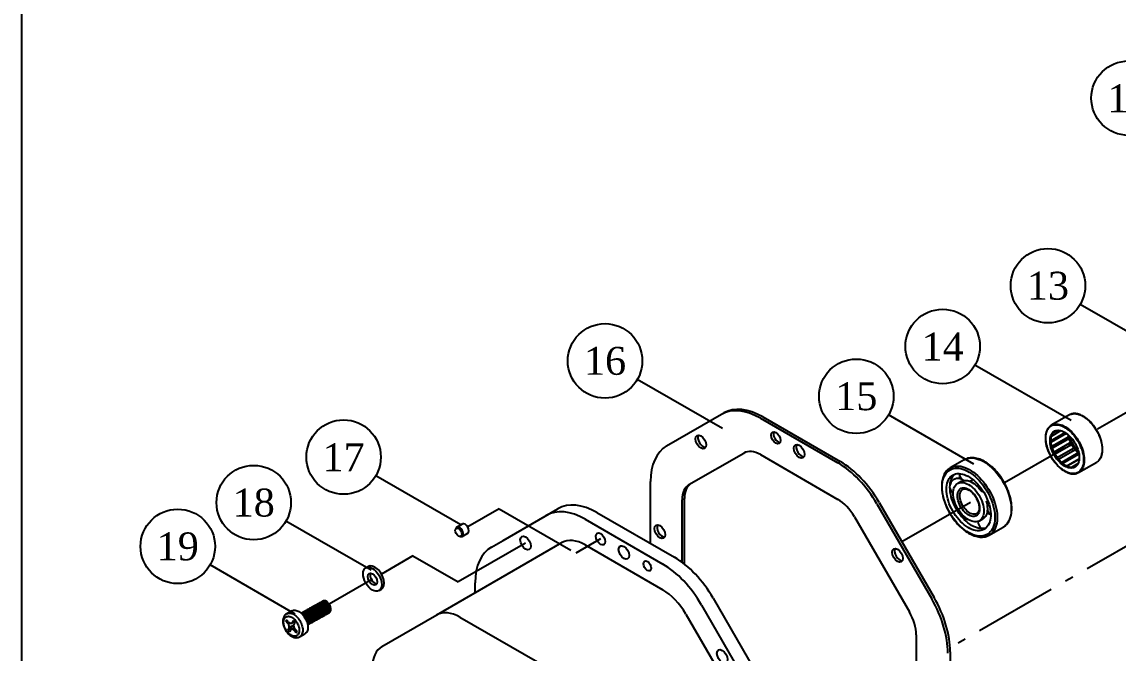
# Model space of a CAD drawing. Extents: x 985 to 3041, y -402 to 1051.
# Drawn here: x 985 to 1647, y 19 to 401 of the extents above; entities that cross this region are included whole.
import ezdxf
from ezdxf.enums import TextEntityAlignment as Align

# ---------------------------------------------------------------- set-up
doc = ezdxf.new("R2010")
doc.units = 0
doc.header["$LTSCALE"] = 5
doc.linetypes.add('CENTER', pattern=[15, 10, -2, 1, -2])
doc.layers.get('0').update_dxf_attribs({"linetype": 'CONTINUOUS'})
for name, color, linetype in [('5', 3, 'CONTINUOUS'), ('6', 2, 'CONTINUOUS'), ('7', 4, 'CENTER'), ('8', 1, 'CONTINUOUS'), ('P14-針軸承_NK25', 13, 'CONTINUOUS'), ('P15-滾珠軸承_6303', 14, 'CONTINUOUS'), ('P16-齒輪箱襯墊', 15, 'CONTINUOUS'), ('P17-平行銷', 16, 'CONTINUOUS'), ('P18-彈簧華司_M8', 17, 'CONTINUOUS'), ('P19-窩頭螺絲_M8x25', 18, 'CONTINUOUS'), ('P28-齒輪箱', 3, 'CONTINUOUS')]:
    doc.layers.add(name, color=color, linetype=linetype)
doc.styles.add('BEAR', font='Times New Roman.ttf')
doc.styles.get("Standard").update_dxf_attribs({"font": 'romans.shx', "bigfont": 'chineset.shx'})

# ---------------------------------------------------------------- blocks, each defined once
blk = doc.blocks.new('件號')
at = {"layer": '5'}
blk.add_circle((0, 4), 4, dxfattribs=at)
at = {"layer": '6'}
blk.add_attdef('件號', text='', height=3, dxfattribs=at).set_placement((0, 4), align=Align.MIDDLE)

msp = doc.modelspace()

# ---------------------------------------------------------------- linework, layer by layer
msp.add_line((1268.71, 83.27), (1275.78, 87.35))
at = {"layer": '5'}
for p, q in [((1669.08, 204.24), (1624.42, 230.03)), ((1619.02, 159.71), (1560.82, 193.31)), ((1408.28, 154.92), (1356.86, 184.6)), ((1560.07, 133.5), (1508.65, 163.19)), ((1250.34, 96.73), (1198.92, 126.42)), ((1196.06, 69.25), (1144.64, 98.94)), ((1150.17, 42.76), (1098.75, 72.45))]:
    msp.add_line(p, q, dxfattribs=at)
at = {"layer": '7'}
for p, q in [((1678.16, 179.56), (1634.2, 154.18)), ((1615.09, 143.15), (1578.62, 122.1)), ((1273.43, 106.4), (1254.44, 95.44)), ((1273.43, 106.4), (1319.81, 79.63)), ((1558.09, 110.24), (1516.73, 86.36)), ((1671.86, 95.09), (1545.81, 22.32)), ((1334.63, 88.19), (1319.81, 79.63)), ((1289.38, 85.74), (1248.57, 62.18)), ((1221.25, 77.95), (1202.25, 66.99)), ((1221.25, 77.95), (1248.57, 62.18)), ((1196.84, 63.86), (1170.71, 48.78))]:
    msp.add_line(p, q, dxfattribs=at)
at = {"layer": '8'}
msp.add_lwpolyline([(985.12, 1051.46), (3040.96, 1051.46), (3040.96, -402.16), (985.12, -402.16)], close=True, dxfattribs=at)
at = {"layer": 'P14-針軸承_NK25'}
for p, q in [((1617.86, 163.19), (1606.97, 156.9)), ((1606.75, 147.5), (1615.37, 152.48)), ((1607.03, 150.37), (1612.74, 153.66)), ((1608.07, 152.54), (1610.34, 153.85)), ((1615.52, 151.76), (1615.4, 152.46)), ((1606.74, 148.05), (1606.74, 147.79)), ((1615.86, 151.96), (1606.8, 146.73)), ((1607.13, 150.7), (1607.06, 150.48)), ((1607.25, 144.19), (1617.07, 149.86)), ((1617, 148.4), (1607.62, 142.98)), ((1608.54, 140.71), (1618.22, 146.3)), ((1607.06, 144.98), (1607.13, 144.69)), ((1618.81, 144.95), (1609.21, 139.41)), ((1610.52, 137.37), (1620.02, 142.85)), ((1621.13, 141.89), (1611.38, 136.26)), ((1613.09, 134.45), (1622.34, 139.79)), ((1623.69, 139.42), (1613.9, 133.77)), ((1616.18, 132.28), (1623.83, 136.7)), ((1623.8, 136.3), (1616.55, 132.11)), ((1623.12, 133.75), (1619.09, 131.42)), ((1623.47, 128.32), (1634.36, 134.61)), ((1621.78, 132.02), (1621.32, 131.75))]:
    msp.add_line(p, q, dxfattribs=at)
for points in [[(1617.86, 163.19), (1617.95, 163.23), (1618.63, 163.56), (1618.96, 163.67)], [(1618.96, 163.67), (1619.37, 163.79), (1620.15, 163.92), (1620.96, 163.96), (1621.81, 163.91), (1622.68, 163.76), (1623.58, 163.51), (1624.49, 163.18), (1625.42, 162.75), (1626.35, 162.23), (1627.27, 161.64), (1628.19, 160.96), (1629.1, 160.2), (1629.98, 159.38), (1630.84, 158.48), (1631.68, 157.53), (1632.47, 156.52), (1633.23, 155.46), (1633.94, 154.37), (1634.61, 153.23), (1635.21, 152.07), (1635.77, 150.89), (1636.26, 149.7), (1636.68, 148.5), (1637.04, 147.31), (1637.33, 146.12), (1637.55, 144.96), (1637.7, 143.81), (1637.77, 142.7), (1637.77, 141.63), (1637.7, 140.61), (1637.55, 139.63), (1637.33, 138.72), (1637.04, 137.87), (1636.68, 137.09), (1636.26, 136.38), (1635.77, 135.76), (1635.32, 135.31)], [(1635.35, 135.34), (1635.45, 135.42), (1635.81, 135.8), (1636.16, 136.22), (1636.47, 136.67), (1636.75, 137.16), (1637.01, 137.68), (1637.23, 138.24), (1637.42, 138.82), (1637.57, 139.44), (1637.7, 140.08), (1637.79, 140.75), (1637.84, 141.44), (1637.87, 142.15), (1637.86, 142.88), (1637.81, 143.63), (1637.73, 144.4), (1637.62, 145.17), (1637.48, 145.96), (1637.3, 146.75), (1637.1, 147.55), (1636.86, 148.35), (1636.59, 149.16), (1636.29, 149.96), (1635.96, 150.76), (1635.6, 151.56), (1635.22, 152.35), (1634.81, 153.13), (1634.38, 153.89), (1633.92, 154.65), (1633.44, 155.38), (1632.94, 156.1), (1632.42, 156.8), (1631.88, 157.47), (1631.33, 158.12), (1630.76, 158.75), (1630.18, 159.34), (1629.59, 159.91), (1628.98, 160.45), (1628.37, 160.95), (1627.75, 161.42), (1627.13, 161.85), (1626.5, 162.25), (1625.87, 162.6), (1625.24, 162.92), (1624.62, 163.2), (1624, 163.44), (1623.38, 163.64), (1622.77, 163.79), (1622.17, 163.9), (1621.58, 163.96), (1621, 163.99), (1620.44, 163.97), (1619.9, 163.9), (1619.37, 163.79), (1619, 163.68)], [(1605.98, 156.16), (1605.78, 155.99), (1605.42, 155.6), (1605.09, 155.17), (1604.78, 154.7), (1604.51, 154.2), (1604.26, 153.67), (1604.05, 153.11), (1603.87, 152.51), (1603.72, 151.89), (1603.61, 151.24), (1603.53, 150.56), (1603.48, 149.86), (1603.47, 149.23)], [(1603.56, 149.1), (1603.59, 150.15), (1603.7, 151.14), (1603.89, 152.08), (1604.15, 152.95), (1604.47, 153.76), (1604.87, 154.49), (1605.33, 155.15), (1605.85, 155.72), (1606.44, 156.21), (1607.08, 156.61), (1607.77, 156.92), (1608.5, 157.13), (1609.28, 157.25), (1610.1, 157.28), (1610.95, 157.2), (1611.82, 157.04), (1612.72, 156.77), (1613.63, 156.42), (1614.55, 155.97), (1615.47, 155.44), (1616.39, 154.82), (1617.3, 154.13), (1618.2, 153.36), (1619.07, 152.51), (1619.92, 151.61), (1620.74, 150.64), (1621.52, 149.62), (1622.26, 148.55), (1622.95, 147.45), (1623.59, 146.31), (1624.17, 145.15), (1624.69, 143.97), (1625.15, 142.78), (1625.55, 141.59), (1625.88, 140.41), (1626.13, 139.23), (1626.32, 138.08), (1626.43, 136.96), (1626.47, 135.88), (1626.43, 134.83), (1626.32, 133.84), (1626.13, 132.9), (1625.88, 132.03), (1625.55, 131.22), (1625.15, 130.49), (1624.69, 129.83), (1624.17, 129.26), (1623.59, 128.77), (1622.95, 128.37), (1622.26, 128.06), (1621.52, 127.85), (1620.74, 127.73), (1619.92, 127.7), (1619.07, 127.78), (1618.2, 127.94), (1617.3, 128.21), (1616.39, 128.56), (1615.47, 129.01), (1614.55, 129.54), (1613.63, 130.16), (1612.72, 130.85), (1611.82, 131.62), (1610.95, 132.47), (1610.1, 133.37), (1609.28, 134.34), (1608.5, 135.36), (1607.77, 136.43), (1607.08, 137.53), (1606.44, 138.67), (1605.85, 139.83), (1605.33, 141.01), (1604.87, 142.2), (1604.47, 143.39), (1604.15, 144.57), (1603.89, 145.74), (1603.7, 146.9), (1603.59, 148.02), (1603.56, 149.1)], [(1606.01, 156.19), (1606.42, 156.54), (1607.06, 156.95), (1607.74, 157.27), (1608.07, 157.39)], [(1606.17, 147.59), (1606.21, 148.51), (1606.32, 149.38), (1606.51, 150.19), (1606.77, 150.93), (1607.1, 151.61), (1607.5, 152.2), (1607.96, 152.71), (1608.48, 153.14), (1609.06, 153.47), (1609.69, 153.71), (1610.36, 153.85), (1611.07, 153.9), (1611.82, 153.85), (1612.59, 153.7), (1613.39, 153.46), (1614.2, 153.12), (1615.01, 152.7), (1615.83, 152.18), (1616.64, 151.59), (1617.43, 150.91), (1618.2, 150.16), (1618.95, 149.35), (1619.66, 148.48), (1620.34, 147.56), (1620.97, 146.6), (1621.54, 145.6), (1622.07, 144.57), (1622.53, 143.52), (1622.92, 142.47), (1623.25, 141.42), (1623.51, 140.38), (1623.7, 139.35), (1623.81, 138.35), (1623.85, 137.39), (1623.81, 136.47), (1623.7, 135.6), (1623.51, 134.79), (1623.25, 134.04), (1622.92, 133.37), (1622.53, 132.78), (1622.07, 132.27), (1621.54, 131.84), (1620.97, 131.51), (1620.34, 131.27), (1619.66, 131.13), (1618.95, 131.08), (1618.2, 131.13), (1617.43, 131.28), (1616.64, 131.52), (1615.83, 131.86), (1615.01, 132.28), (1614.2, 132.8), (1613.39, 133.39), (1612.59, 134.07), (1611.82, 134.82), (1611.07, 135.63), (1610.36, 136.5), (1609.69, 137.42), (1609.06, 138.38), (1608.48, 139.38), (1607.96, 140.41), (1607.5, 141.45), (1607.1, 142.51), (1606.77, 143.56), (1606.51, 144.6), (1606.32, 145.63), (1606.21, 146.63), (1606.17, 147.59)], [(1606.74, 147.92), (1606.78, 148.84), (1606.89, 149.71), (1607.08, 150.52), (1607.34, 151.26), (1607.67, 151.93), (1608.06, 152.53), (1608.52, 153.04), (1609.05, 153.46), (1609.05, 153.47)], [(1608.07, 157.39), (1608.48, 157.5), (1609.26, 157.63), (1610.07, 157.67), (1610.92, 157.62), (1611.8, 157.47), (1612.69, 157.23), (1613.61, 156.89), (1614.53, 156.46), (1615.46, 155.95), (1616.38, 155.35), (1617.3, 154.67), (1618.21, 153.92), (1619.09, 153.09), (1619.96, 152.2), (1620.79, 151.24), (1621.58, 150.23), (1622.34, 149.18), (1623.05, 148.08), (1623.72, 146.95), (1624.32, 145.79), (1624.88, 144.61), (1625.37, 143.42), (1625.79, 142.22), (1626.15, 141.02), (1626.44, 139.84), (1626.66, 138.67), (1626.81, 137.53), (1626.88, 136.42), (1626.88, 135.35), (1626.81, 134.32), (1626.66, 133.35), (1626.44, 132.43), (1626.15, 131.58), (1625.79, 130.8), (1625.37, 130.1), (1624.88, 129.47), (1624.43, 129.02)], [(1608.2, 152.7), (1608.2, 152.69), (1608.08, 152.55)], [(1603.47, 149.23), (1603.47, 148.84), (1603.51, 148.1), (1603.58, 147.34), (1603.68, 146.57), (1603.81, 145.78), (1603.98, 144.99), (1604.18, 144.19), (1604.41, 143.39), (1604.67, 142.59), (1604.96, 141.78), (1605.28, 140.98), (1605.63, 140.18), (1606, 139.39), (1606.41, 138.61), (1606.83, 137.84), (1607.28, 137.08), (1607.76, 136.34), (1608.25, 135.62), (1608.76, 134.91), (1609.3, 134.23), (1609.85, 133.58), (1610.41, 132.94), (1610.99, 132.34), (1611.58, 131.76), (1612.18, 131.22), (1612.79, 130.7), (1613.41, 130.23), (1614.03, 129.78), (1614.65, 129.38), (1615.28, 129.01), (1615.91, 128.68), (1616.54, 128.39), (1617.16, 128.14), (1617.78, 127.93), (1618.39, 127.76), (1619, 127.64), (1619.59, 127.56), (1620.17, 127.53), (1620.74, 127.53), (1621.29, 127.59), (1621.82, 127.68), (1622.33, 127.82), (1622.34, 127.82)], [(1621.54, 131.84), (1621.53, 131.84), (1620.9, 131.6), (1620.23, 131.45), (1619.52, 131.41), (1618.77, 131.46), (1618, 131.6), (1617.2, 131.85), (1616.39, 132.18), (1615.58, 132.61), (1614.76, 133.12), (1613.95, 133.72), (1613.16, 134.4), (1612.38, 135.14), (1611.64, 135.95), (1610.92, 136.82), (1610.25, 137.75), (1609.62, 138.71), (1609.05, 139.71), (1608.52, 140.74), (1608.06, 141.78), (1607.67, 142.83), (1607.34, 143.89), (1607.08, 144.93), (1606.89, 145.96), (1606.78, 146.96), (1606.74, 147.92)], [(1615.86, 151.96), (1615.93, 151.99), (1616.07, 152.01)], [(1616.54, 148.13), (1616.53, 148.16), (1616.13, 149.3), (1616.13, 149.32)], [(1617, 148.4), (1617.08, 148.43), (1617.3, 148.45), (1617.55, 148.38), (1617.8, 148.21), (1618.04, 147.96), (1618.24, 147.66), (1618.38, 147.33), (1618.46, 147.01), (1618.46, 146.71), (1618.38, 146.48), (1618.24, 146.32), (1618.22, 146.3)], [(1617.1, 151.2), (1617.24, 150.89), (1617.31, 150.57), (1617.31, 150.27), (1617.24, 150.03), (1617.09, 149.87), (1617.07, 149.86)], [(1623.58, 140.06), (1623.34, 140.27), (1622.57, 141.02), (1621.82, 141.83), (1621.11, 142.7), (1620.43, 143.62), (1619.8, 144.59), (1619.23, 145.59), (1618.71, 146.62), (1618.24, 147.66), (1617.85, 148.71), (1617.52, 149.77), (1617.26, 150.81), (1617.19, 151.12)], [(1618.19, 144.6), (1618.08, 144.8), (1617.51, 145.89)], [(1623.33, 141.15), (1623.13, 141.35), (1622.39, 142.16), (1621.67, 143.03), (1621, 143.95), (1620.37, 144.92), (1619.79, 145.92), (1619.27, 146.94), (1618.81, 147.99), (1618.41, 149.04), (1618.08, 150.09), (1618.01, 150.36)], [(1608.08, 141.74), (1608.2, 141.46), (1608.2, 141.44)], [(1618.81, 144.95), (1618.88, 144.98), (1619.1, 145), (1619.35, 144.93), (1619.61, 144.76), (1619.84, 144.51), (1620.04, 144.21), (1620.19, 143.89), (1620.26, 143.56), (1620.26, 143.27), (1620.19, 143.03), (1620.04, 142.87), (1620.02, 142.85)], [(1620.32, 141.42), (1620.11, 141.68), (1619.49, 142.54)], [(1621.13, 141.89), (1621.2, 141.92), (1621.42, 141.94), (1621.67, 141.87), (1621.93, 141.7), (1622.16, 141.45), (1622.36, 141.15), (1622.51, 140.83), (1622.58, 140.5), (1622.58, 140.21), (1622.51, 139.97), (1622.36, 139.81), (1622.34, 139.79)], [(1622.68, 138.84), (1622.5, 139), (1621.94, 139.56)], [(1609.7, 138.58), (1609.86, 138.33), (1609.88, 138.31)], [(1611.8, 135.77), (1611.98, 135.57), (1612.01, 135.54)], [(1614.21, 133.53), (1614.39, 133.39), (1614.43, 133.36)], [(1635.32, 135.31), (1635.21, 135.21), (1634.61, 134.76), (1634.36, 134.61)], [(1616.72, 132.04), (1616.89, 131.97), (1616.95, 131.94)], [(1619.14, 131.42), (1619.29, 131.42), (1619.35, 131.41)], [(1621.28, 131.73), (1621.39, 131.78), (1621.45, 131.8)], [(1624.43, 129.02), (1624.32, 128.93), (1623.72, 128.47), (1623.05, 128.1), (1622.38, 127.84)]]:
    msp.add_lwpolyline(points, dxfattribs=at)
at = {"layer": 'P15-滾珠軸承_6303'}
for p, q in [((1554.4, 136.1), (1545.91, 131.2)), ((1554.38, 136.08), (1554.4, 136.1)), ((1545.89, 131.19), (1545.91, 131.2)), ((1552.6, 123.01), (1550.42, 121.75)), ((1553.9, 123.5), (1553.86, 123.54)), ((1553.39, 118.2), (1553.41, 118.21)), ((1563.48, 99.13), (1565.66, 100.38)), ((1569.41, 90.49), (1577.89, 95.39))]:
    msp.add_line(p, q, dxfattribs=at)
for points in [[(1577.88, 95.4), (1578.18, 95.57), (1578.79, 95.99), (1579.35, 96.45), (1579.89, 96.98), (1580.38, 97.55), (1580.84, 98.17), (1581.25, 98.83), (1581.63, 99.55), (1581.96, 100.31), (1582.26, 101.11), (1582.5, 101.95), (1582.7, 102.83), (1582.86, 103.74), (1582.97, 104.69), (1583.04, 105.66), (1583.05, 106.66), (1583.03, 107.69), (1582.95, 108.74), (1582.83, 109.8), (1582.67, 110.88), (1582.46, 111.97), (1582.21, 113.07), (1581.92, 114.18), (1581.58, 115.29), (1581.2, 116.41), (1580.79, 117.52), (1580.33, 118.62), (1579.84, 119.72), (1579.31, 120.81), (1578.74, 121.88), (1578.14, 122.94), (1577.52, 123.98), (1576.86, 125), (1576.17, 125.99), (1575.45, 126.96), (1574.72, 127.89), (1573.95, 128.8), (1573.17, 129.67), (1572.37, 130.5), (1571.55, 131.29), (1570.72, 132.05), (1569.87, 132.75), (1569.01, 133.42), (1568.15, 134.04), (1567.28, 134.6), (1566.4, 135.12), (1565.52, 135.59), (1564.64, 136), (1563.76, 136.36), (1562.89, 136.66), (1562.03, 136.9), (1561.17, 137.08), (1560.33, 137.21), (1559.51, 137.27), (1558.7, 137.28), (1557.91, 137.22), (1557.15, 137.11), (1556.41, 136.94), (1555.7, 136.71), (1555.02, 136.42), (1554.37, 136.08)], [(1554.4, 136.1), (1555.22, 136.51), (1556.22, 136.86), (1557.28, 137.09), (1558.4, 137.19), (1559.56, 137.16), (1560.77, 137.01), (1562, 136.72), (1563.26, 136.31), (1564.54, 135.77), (1565.82, 135.12), (1567.11, 134.34), (1568.39, 133.46), (1569.66, 132.47), (1570.91, 131.38), (1572.13, 130.19), (1573.31, 128.92), (1574.45, 127.57), (1575.54, 126.14), (1576.58, 124.66), (1577.55, 123.12), (1578.45, 121.54), (1579.28, 119.92), (1580.03, 118.27), (1580.69, 116.62), (1581.27, 114.95), (1581.76, 113.29), (1582.15, 111.65), (1582.45, 110.03), (1582.65, 108.44), (1582.75, 106.9), (1582.75, 105.41), (1582.65, 103.99), (1582.45, 102.63), (1582.15, 101.36), (1581.76, 100.17), (1581.27, 99.07), (1580.69, 98.07), (1580.03, 97.19), (1579.28, 96.41), (1578.45, 95.75), (1577.89, 95.39)], [(1545.89, 131.19), (1545.89, 131.18), (1545.27, 130.79), (1544.69, 130.34), (1544.14, 129.84), (1543.63, 129.29), (1543.16, 128.69), (1542.72, 128.05), (1542.33, 127.35), (1541.98, 126.61), (1541.67, 125.83), (1541.4, 125.01), (1541.18, 124.14), (1541, 123.24), (1540.87, 122.31), (1540.79, 121.35), (1540.75, 120.36), (1540.75, 120.03)], [(1541.04, 119.62), (1541.09, 121.05), (1541.24, 122.42), (1541.49, 123.7), (1541.84, 124.91), (1542.28, 126.02), (1542.82, 127.03), (1543.45, 127.94), (1544.16, 128.74), (1544.95, 129.42), (1545.82, 129.99), (1546.75, 130.43), (1547.76, 130.74), (1548.82, 130.92), (1549.93, 130.98), (1551.08, 130.9), (1552.28, 130.7), (1553.5, 130.37), (1554.75, 129.91), (1556, 129.32), (1557.27, 128.62), (1558.53, 127.81), (1559.78, 126.88), (1561.02, 125.85), (1562.23, 124.72), (1563.4, 123.51), (1564.54, 122.21), (1565.63, 120.83), (1566.66, 119.39), (1567.63, 117.89), (1568.53, 116.35), (1569.36, 114.77), (1570.12, 113.16), (1570.78, 111.53), (1571.36, 109.9), (1571.85, 108.27), (1572.25, 106.66), (1572.55, 105.06), (1572.75, 103.5), (1572.85, 101.99), (1572.85, 100.53), (1572.75, 99.13), (1572.55, 97.81), (1572.25, 96.56), (1571.85, 95.4), (1571.36, 94.34), (1570.78, 93.37), (1570.12, 92.52), (1569.36, 91.78), (1568.53, 91.15), (1567.63, 90.65), (1566.66, 90.28), (1565.63, 90.03), (1564.54, 89.91), (1563.4, 89.92), (1562.23, 90.06), (1561.02, 90.33), (1559.78, 90.72), (1558.53, 91.24), (1557.27, 91.89), (1556, 92.65), (1554.75, 93.52), (1553.5, 94.5), (1552.28, 95.58), (1551.08, 96.75), (1549.93, 98.01), (1548.82, 99.35), (1547.76, 100.76), (1546.75, 102.23), (1545.82, 103.75), (1544.95, 105.31), (1544.16, 106.91), (1543.45, 108.53), (1542.82, 110.16), (1542.28, 111.79), (1541.84, 113.41), (1541.49, 115.02), (1541.24, 116.6), (1541.09, 118.13), (1541.04, 119.62)], [(1543.56, 118.17), (1543.61, 119.47), (1543.76, 120.7), (1544, 121.86), (1544.35, 122.94), (1544.78, 123.92), (1545.31, 124.8), (1545.92, 125.57), (1546.61, 126.23), (1547.38, 126.78), (1548.22, 127.21), (1549.13, 127.51), (1550.09, 127.68), (1551.1, 127.73), (1552.16, 127.65), (1553.26, 127.44), (1554.38, 127.1), (1555.51, 126.64), (1556.66, 126.07), (1557.82, 125.37), (1558.96, 124.57), (1560.09, 123.66), (1561.2, 122.65), (1562.28, 121.55), (1563.31, 120.38), (1564.3, 119.12), (1565.24, 117.8), (1566.11, 116.43), (1566.92, 115.02), (1567.65, 113.57), (1568.3, 112.09), (1568.87, 110.61), (1569.35, 109.12), (1569.74, 107.64), (1570.04, 106.19), (1570.23, 104.76), (1570.33, 103.38), (1570.33, 102.05), (1570.23, 100.78), (1570.04, 99.58), (1569.74, 98.47), (1569.35, 97.44), (1568.87, 96.51), (1568.3, 95.68), (1567.65, 94.96), (1566.92, 94.35), (1566.11, 93.87), (1565.24, 93.5), (1564.3, 93.27), (1563.31, 93.16), (1562.28, 93.17), (1561.2, 93.32), (1560.09, 93.59), (1558.96, 93.99), (1557.82, 94.51), (1556.66, 95.14), (1555.51, 95.89), (1554.38, 96.75), (1553.26, 97.71), (1552.16, 98.76), (1551.1, 99.9), (1550.09, 101.12), (1549.13, 102.4), (1548.22, 103.75), (1547.38, 105.15), (1546.61, 106.58), (1545.92, 108.04), (1545.31, 109.52), (1544.78, 111.01), (1544.35, 112.5), (1544, 113.96), (1543.76, 115.41), (1543.61, 116.81), (1543.56, 118.17)], [(1545.74, 119.43), (1545.79, 120.73), (1545.94, 121.96), (1546.18, 123.12), (1546.52, 124.19), (1546.96, 125.17), (1547.48, 126.05), (1548.1, 126.83), (1548.64, 127.36)], [(1545.91, 131.2), (1546.73, 131.61), (1547.74, 131.97), (1548.8, 132.19), (1549.92, 132.29), (1551.08, 132.26), (1552.28, 132.11), (1553.51, 131.82), (1554.77, 131.41), (1556.05, 130.87), (1557.34, 130.22), (1558.63, 129.44), (1559.91, 128.56), (1561.18, 127.57), (1562.43, 126.48), (1563.64, 125.29), (1564.83, 124.02), (1565.97, 122.67), (1567.06, 121.24), (1568.09, 119.76), (1569.06, 118.22), (1569.97, 116.64), (1570.79, 115.02), (1571.54, 113.38), (1572.21, 111.72), (1572.79, 110.05), (1573.27, 108.39), (1573.67, 106.75), (1573.97, 105.13), (1574.16, 103.55), (1574.26, 102), (1574.26, 100.52), (1574.16, 99.09), (1573.97, 97.73), (1573.67, 96.46), (1573.27, 95.27), (1572.79, 94.17), (1572.21, 93.18), (1571.54, 92.29), (1570.79, 91.51), (1569.97, 90.85), (1569.4, 90.49)], [(1551.41, 124.71), (1551.48, 125.16), (1551.65, 126.03)], [(1540.75, 120.03), (1540.76, 119.49), (1540.8, 118.46), (1540.9, 117.4), (1541.03, 116.33), (1541.22, 115.25), (1541.44, 114.15), (1541.71, 113.04), (1542.03, 111.93), (1542.38, 110.82), (1542.78, 109.71), (1543.21, 108.6), (1543.68, 107.5), (1544.19, 106.4), (1544.74, 105.32), (1545.31, 104.25), (1545.93, 103.2), (1546.57, 102.17), (1547.24, 101.17), (1547.94, 100.18), (1548.66, 99.23), (1549.41, 98.31), (1550.18, 97.42), (1550.97, 96.56), (1551.78, 95.75), (1552.61, 94.97), (1553.45, 94.24), (1554.3, 93.55), (1555.16, 92.9), (1556.03, 92.31), (1556.9, 91.76), (1557.78, 91.26), (1558.66, 90.82), (1559.54, 90.43), (1560.41, 90.1), (1561.28, 89.82), (1562.14, 89.6), (1562.99, 89.45), (1563.83, 89.35), (1564.64, 89.31), (1565.44, 89.33), (1566.22, 89.41), (1566.97, 89.55), (1567.7, 89.74), (1568.4, 90), (1569.06, 90.31), (1569.4, 90.5)], [(1551.96, 102.78), (1551.31, 103.66), (1550.4, 105.01), (1549.56, 106.4), (1548.79, 107.84), (1548.1, 109.3), (1547.48, 110.78), (1546.96, 112.27), (1546.52, 113.75), (1546.18, 115.22), (1545.94, 116.66), (1545.79, 118.07), (1545.74, 119.43)], [(1547.72, 115.77), (1547.77, 116.85), (1547.92, 117.87), (1548.17, 118.8), (1548.52, 119.65), (1548.96, 120.39), (1549.48, 121.02), (1550.09, 121.54), (1550.77, 121.93), (1551.52, 122.2), (1552.34, 122.34), (1553.2, 122.35), (1554.1, 122.23), (1555.03, 121.98), (1555.99, 121.6), (1556.95, 121.1), (1557.92, 120.49), (1558.87, 119.76), (1559.81, 118.93), (1560.71, 118.01), (1561.57, 117.01), (1562.38, 115.93), (1563.13, 114.8), (1563.82, 113.61), (1564.42, 112.39), (1564.95, 111.15), (1565.39, 109.9), (1565.74, 108.66), (1565.99, 107.44), (1566.14, 106.25), (1566.19, 105.11), (1566.14, 104.02), (1565.99, 103.01), (1565.74, 102.07), (1565.39, 101.23), (1564.95, 100.49), (1564.42, 99.86), (1563.82, 99.34), (1563.13, 98.95), (1562.38, 98.68), (1561.57, 98.54), (1560.71, 98.53), (1559.81, 98.65), (1558.87, 98.9), (1557.92, 99.27), (1556.95, 99.77), (1555.99, 100.39), (1555.03, 101.12), (1554.1, 101.94), (1553.2, 102.86), (1552.34, 103.87), (1551.52, 104.94), (1550.77, 106.08), (1550.09, 107.26), (1549.48, 108.48), (1548.96, 109.72), (1548.52, 110.97), (1548.17, 112.21), (1547.92, 113.44), (1547.77, 114.62), (1547.72, 115.77)], [(1552.6, 123.01), (1552.95, 123.19), (1553.7, 123.46), (1554.51, 123.6), (1555.37, 123.61), (1556.28, 123.48), (1557.21, 123.23), (1558.17, 122.86), (1559.13, 122.36), (1560.1, 121.74), (1561.05, 121.02), (1561.98, 120.19), (1562.89, 119.27), (1563.34, 118.76)], [(1550.24, 114.32), (1550.29, 115.24), (1550.44, 116.09), (1550.69, 116.86), (1551.03, 117.52), (1551.47, 118.08), (1551.99, 118.53), (1552.58, 118.85), (1553.24, 119.05), (1553.96, 119.11), (1554.72, 119.04), (1555.52, 118.84), (1556.33, 118.52), (1557.16, 118.07), (1557.98, 117.51), (1558.79, 116.84), (1559.57, 116.07), (1560.31, 115.22), (1561, 114.29), (1561.63, 113.31), (1562.19, 112.28), (1562.66, 111.22), (1563.06, 110.16), (1563.35, 109.09), (1563.56, 108.05), (1563.66, 107.04), (1563.66, 106.09), (1563.56, 105.2), (1563.35, 104.39), (1563.06, 103.67), (1562.66, 103.06), (1562.19, 102.55), (1561.63, 102.17), (1561, 101.91), (1560.31, 101.78), (1559.57, 101.78), (1558.79, 101.92), (1557.98, 102.18), (1557.16, 102.56), (1556.33, 103.07), (1555.52, 103.69), (1554.72, 104.41), (1553.96, 105.22), (1553.24, 106.11), (1552.58, 107.07), (1551.99, 108.08), (1551.47, 109.12), (1551.03, 110.18), (1550.69, 111.25), (1550.44, 112.31), (1550.29, 113.33), (1550.24, 114.32)], [(1551.65, 114.32), (1551.7, 115.17), (1551.85, 115.96), (1552.09, 116.67), (1552.42, 117.27), (1552.84, 117.78), (1553.34, 118.17), (1553.39, 118.2)], [(1561.91, 103.48), (1561.7, 103.38), (1561.1, 103.17), (1560.44, 103.09), (1559.74, 103.13), (1559, 103.31), (1558.24, 103.6), (1557.47, 104.02), (1556.7, 104.55), (1555.95, 105.18), (1555.23, 105.9), (1554.54, 106.71), (1553.91, 107.58), (1553.34, 108.51), (1552.84, 109.48), (1552.42, 110.46), (1552.09, 111.46), (1551.85, 112.44), (1551.7, 113.4), (1551.65, 114.32)], [(1553.4, 118.19), (1553.51, 118.26), (1553.85, 118.4), (1554.23, 118.49), (1554.63, 118.52), (1555.05, 118.5), (1555.48, 118.42), (1555.94, 118.29), (1556.4, 118.12), (1556.88, 117.89), (1557.37, 117.61), (1557.87, 117.28), (1558.36, 116.9), (1558.85, 116.48), (1559.33, 116.02), (1559.8, 115.51), (1560.26, 114.97), (1560.69, 114.4), (1561.11, 113.8), (1561.49, 113.18), (1561.85, 112.54), (1562.17, 111.88), (1562.46, 111.22), (1562.71, 110.56), (1562.92, 109.89), (1563.1, 109.24), (1563.23, 108.6), (1563.32, 107.98), (1563.37, 107.38), (1563.38, 106.81), (1563.34, 106.27), (1563.28, 105.77), (1563.17, 105.31), (1563.03, 104.89), (1562.86, 104.52), (1562.67, 104.19), (1562.44, 103.91), (1562.18, 103.67), (1561.91, 103.49)], [(1567.57, 111.14), (1567.91, 109.92), (1568.16, 108.7), (1568.31, 107.51), (1568.37, 106.36), (1568.31, 105.28), (1568.16, 104.26), (1567.91, 103.33), (1567.57, 102.49), (1567.13, 101.75), (1566.6, 101.11), (1565.99, 100.6), (1565.66, 100.38)], [(1567.45, 94.77), (1567.42, 94.76), (1566.48, 94.52), (1565.49, 94.41), (1564.45, 94.43), (1563.38, 94.58), (1562.27, 94.85), (1561.14, 95.24), (1559.99, 95.76), (1558.84, 96.4), (1557.69, 97.15), (1556.55, 98.01), (1555.43, 98.97), (1554.34, 100.02), (1554.21, 100.15)]]:
    msp.add_lwpolyline(points, dxfattribs=at)
for centre, start, end in [((1556.25, 127.88), 181.78198, 241.95688), ((1550.59, 119.83), 61.22418, 164.04313), ((1556.25, 127.88), 285.52108, 311.14855), ((1567.56, 121.34), 181.82256, 251.35984), ((1550.59, 119.83), 192.06347, 234.5437), ((1573.22, 106.76), 144.37646, 171.78489), ((1556.25, 105.25), 179.69244, 268.52451), ((1567.56, 98.72), 61.22418, 84.75993), ((1573.22, 106.76), 190.74987, 234.54302), ((1567.56, 98.72), 179.67544, 240.5697)]:
    msp.add_arc(centre, 4.95, start, end, dxfattribs=at)
at = {"layer": 'P16-齒輪箱襯墊'}
for p, q in [((1374.58, 144.39), (1409.14, 164.35)), ((1431.23, 161.2), (1478.07, 134.16)), ((1432.64, 162.02), (1479.48, 134.98)), ((1388.08, 121.01), (1421.23, 140.15)), ((1431.23, 139.16), (1478.07, 112.12)), ((1364.85, 85.45), (1364.85, 122.88)), ((1385.35, 72.96), (1385.35, 112.67)), ((1383.94, 74.04), (1383.94, 111.85)), ((1501.57, 109.36), (1534.72, 51.94)), ((1502.98, 110.17), (1536.13, 52.75)), ((1488.07, 101.56), (1521.22, 44.14)), ((1525.36, 30.2), (1525.36, -98.18)), ((1545.86, 20), (1545.86, -108.38))]:
    msp.add_line(p, q, dxfattribs=at)
for centre, major_axis, start_param, end_param in [((1431.23, 122.83), (-23.5, 40.7), -0.785398, 0), ((1432.64, 123.65), (-23.5, 40.7), -0.785398, 0), ((1441.92, 150.13), (-2, 3.46), 0.361367, 2.780226), ((1396.67, 147.68), (-2.25, 3.9), 0.319687, 2.821905), ((1398.08, 103.69), (-23.5, 40.7), 0, 0.785398), ((1431.23, 122.83), (-10, 17.32), -0.785398, 0), ((1456.06, 141.97), (-2.25, 3.9), 0.319687, 2.821905), ((1478.07, 95.79), (-23.5, 40.7), -1.570796, -0.785398), ((1479.48, 96.6), (-23.5, 40.7), -1.570796, -0.785398), ((1398.08, 103.69), (-10, 17.32), 0, 0.785398), ((1399.49, 104.51), (-10, 17.32), 0, 0.785398), ((1478.07, 95.79), (-10, 17.32), -1.570796, -0.785398), ((1371.92, 93.39), (-2.25, 3.9), 0.319687, 2.821905), ((1515.46, 79.1), (-2.25, 3.9), 0.319687, 2.821905), ((1511.22, 38.37), (-23.5, 40.7), -2.356194, -1.570796), ((1512.63, 39.19), (-23.5, 40.7), -2.356194, -1.570796), ((1511.22, 38.37), (-10, 17.32), -2.356194, -1.570796)]:
    msp.add_ellipse(centre, major_axis=major_axis, ratio=0.57735, start_param=start_param, end_param=end_param, dxfattribs=at)
for centre, major_axis in [((1440.51, 149.32), (-2, 3.46)), ((1395.25, 146.87), (-2.25, 3.9)), ((1454.65, 141.15), (-2.25, 3.9)), ((1370.5, 92.57), (-2.25, 3.9)), ((1514.04, 78.28), (-2.25, 3.9))]:
    msp.add_ellipse(centre, major_axis=major_axis, ratio=0.57735, dxfattribs=at)
at = {"layer": 'P17-平行銷'}
for p, q in [((1247.09, 94.18), (1247.39, 94.79)), ((1247.86, 95.3), (1251.25, 97.26)), ((1249.71, 89.65), (1250.39, 89.61)), ((1251.06, 89.76), (1254.45, 91.72))]:
    msp.add_line(p, q, dxfattribs=at)
msp.add_ellipse((1248.89, 92.2), major_axis=(-1.4, 2.42), ratio=0.57735, dxfattribs=at)
for centre, start_param, end_param in [((1249.46, 92.53), 2.780226, 6.644552), ((1252.85, 94.49), 3.141593, 6.283185)]:
    msp.add_ellipse(centre, major_axis=(-1.6, 2.77), ratio=0.57735, start_param=start_param, end_param=end_param, dxfattribs=at)
at = {"layer": 'P18-彈簧華司_M8'}
for p, q in [((1192.84, 70.79), (1194.25, 71.61)), ((1200.84, 56.93), (1202.25, 57.75))]:
    msp.add_line(p, q, dxfattribs=at)
for major_axis, start_param, end_param in [((-4, 6.93), -3.141593, 0), ((-2, 3.46), 0.361367, 2.780226)]:
    msp.add_ellipse((1198.25, 64.68), major_axis=major_axis, ratio=0.57735, start_param=start_param, end_param=end_param, dxfattribs=at)
for major_axis in [(-4, 6.93), (-2, 3.46)]:
    msp.add_ellipse((1196.84, 63.86), major_axis=major_axis, ratio=0.57735, dxfattribs=at)
at = {"layer": 'P19-窩頭螺絲_M8x25'}
for p, q in [((1148.17, 44.71), (1145.06, 42.98)), ((1145.04, 39.33), (1144.55, 38.45)), ((1145.95, 38.32), (1144.55, 38.45)), ((1145.76, 37.11), (1144.55, 38.45)), ((1146.25, 37.99), (1145.04, 39.33)), ((1149.23, 36), (1145.85, 33.09)), ((1146.47, 34.19), (1145.85, 33.09)), ((1147.43, 33.13), (1146.81, 32.03)), ((1148.44, 33.97), (1147.7, 33.44)), ((1148.01, 37.3), (1149.76, 38.04)), ((1149.07, 38.81), (1148.45, 37.71)), ((1149.24, 35.69), (1148.88, 35.37)), ((1149.26, 35.56), (1148.88, 35.37)), ((1148.88, 35.37), (1149.49, 34.7)), ((1150.03, 37.75), (1149.07, 38.81)), ((1150.03, 37.75), (1149.41, 36.65)), ((1149.84, 37.96), (1149.61, 37.98)), ((1149.72, 38.02), (1149.8, 38)), ((1151.33, 32.39), (1150.12, 33.72)), ((1145.85, 33.09), (1146.81, 32.03)), ((1150.83, 31.51), (1149.62, 32.85)), ((1150.83, 31.51), (1151.14, 32.6)), ((1150.83, 31.51), (1151.33, 32.39)), ((1152.86, 29.01), (1155.97, 30.74))]:
    msp.add_line(p, q, dxfattribs=at)
for points in [[(1162.59, 39.12), (1162.85, 39.19), (1163.16, 39.34), (1163.42, 39.56), (1163.64, 39.85), (1163.82, 40.19), (1163.93, 40.58), (1164, 41.02), (1164.01, 41.49), (1163.96, 41.98), (1163.86, 42.49), (1163.7, 43), (1163.49, 43.51), (1163.24, 44.01), (1162.94, 44.48), (1162.61, 44.92), (1162.25, 45.32), (1161.87, 45.67), (1161.47, 45.96), (1161.07, 46.19), (1160.66, 46.35), (1160.27, 46.45), (1159.89, 46.47), (1159.54, 46.42), (1159.21, 46.3), (1158.93, 46.11), (1158.77, 45.96)], [(1163.45, 39.6), (1163.71, 39.67), (1164.02, 39.82), (1164.28, 40.05), (1164.5, 40.33), (1164.68, 40.67), (1164.8, 41.06), (1164.86, 41.5), (1164.87, 41.97), (1164.82, 42.46), (1164.72, 42.97), (1164.56, 43.48), (1164.35, 44), (1164.1, 44.49), (1163.8, 44.96), (1163.47, 45.4), (1163.11, 45.8), (1162.73, 46.15), (1162.33, 46.44), (1161.93, 46.67), (1161.53, 46.83), (1161.13, 46.93), (1160.75, 46.95), (1160.4, 46.9), (1160.08, 46.78), (1159.79, 46.59), (1159.63, 46.44)], [(1164.31, 40.08), (1164.57, 40.15), (1164.88, 40.3), (1165.14, 40.53), (1165.37, 40.81), (1165.54, 41.15), (1165.66, 41.54), (1165.72, 41.98), (1165.73, 42.45), (1165.68, 42.94), (1165.58, 43.45), (1165.42, 43.97), (1165.21, 44.48), (1164.96, 44.97), (1164.66, 45.45), (1164.33, 45.88), (1163.97, 46.28), (1163.59, 46.63), (1163.19, 46.92), (1162.79, 47.15), (1162.39, 47.31), (1161.99, 47.41), (1161.61, 47.43), (1161.26, 47.38), (1160.94, 47.26), (1160.65, 47.07), (1160.49, 46.92)], [(1165.17, 40.56), (1165.43, 40.63), (1165.74, 40.79), (1166.01, 41.01), (1166.23, 41.29), (1166.4, 41.63), (1166.52, 42.03), (1166.58, 42.46), (1166.59, 42.93), (1166.54, 43.42), (1166.44, 43.93), (1166.28, 44.45), (1166.07, 44.96), (1165.82, 45.45), (1165.52, 45.93), (1165.19, 46.37), (1164.83, 46.76), (1164.45, 47.11), (1164.05, 47.4), (1163.65, 47.63), (1163.25, 47.79), (1162.85, 47.89), (1162.48, 47.91), (1162.12, 47.86), (1161.8, 47.74), (1161.51, 47.55), (1161.35, 47.4)], [(1166.04, 41.04), (1166.29, 41.11), (1166.6, 41.27), (1166.87, 41.49), (1167.09, 41.77), (1167.26, 42.11), (1167.38, 42.51), (1167.44, 42.94), (1167.45, 43.41), (1167.4, 43.9), (1167.3, 44.41), (1167.14, 44.93), (1166.93, 45.44), (1166.68, 45.93), (1166.39, 46.41), (1166.05, 46.85), (1165.69, 47.24), (1165.31, 47.59), (1164.92, 47.88), (1164.51, 48.11), (1164.11, 48.28), (1163.71, 48.37), (1163.34, 48.39), (1162.98, 48.34), (1162.66, 48.22), (1162.37, 48.03), (1162.21, 47.88)], [(1166.9, 41.52), (1167.16, 41.59), (1167.46, 41.75), (1167.73, 41.97), (1167.95, 42.25), (1168.12, 42.6), (1168.24, 42.99), (1168.3, 43.42), (1168.31, 43.89), (1168.26, 44.38), (1168.16, 44.89), (1168, 45.41), (1167.8, 45.92), (1167.54, 46.42), (1167.25, 46.89), (1166.92, 47.33), (1166.56, 47.72), (1166.17, 48.07), (1165.78, 48.36), (1165.37, 48.59), (1164.97, 48.76), (1164.58, 48.85), (1164.2, 48.87), (1163.84, 48.82), (1163.52, 48.7), (1163.23, 48.51), (1163.07, 48.36)], [(1167.76, 42), (1168.02, 42.07), (1168.32, 42.23), (1168.59, 42.45), (1168.81, 42.73), (1168.98, 43.08), (1169.1, 43.47), (1169.16, 43.9), (1169.17, 44.37), (1169.12, 44.87), (1169.02, 45.37), (1168.86, 45.89), (1168.66, 46.4), (1168.4, 46.9), (1168.11, 47.37), (1167.78, 47.81), (1167.42, 48.21), (1167.03, 48.55), (1166.64, 48.84), (1166.23, 49.07), (1165.83, 49.24), (1165.44, 49.33), (1165.06, 49.35), (1164.7, 49.3), (1164.38, 49.18), (1164.09, 48.99), (1163.94, 48.84)], [(1168.62, 42.48), (1168.88, 42.55), (1169.18, 42.71), (1169.45, 42.93), (1169.67, 43.22), (1169.84, 43.56), (1169.96, 43.95), (1170.03, 44.38), (1170.03, 44.85), (1169.99, 45.35), (1169.88, 45.86), (1169.72, 46.37), (1169.52, 46.88), (1169.26, 47.38), (1168.97, 47.85), (1168.64, 48.29), (1168.28, 48.69), (1167.9, 49.03), (1167.5, 49.33), (1167.09, 49.56), (1166.69, 49.72), (1166.3, 49.81), (1165.92, 49.83), (1165.56, 49.79), (1165.24, 49.66), (1164.95, 49.48), (1164.8, 49.32)], [(1169.48, 42.96), (1169.74, 43.04), (1170.04, 43.19), (1170.31, 43.41), (1170.53, 43.7), (1170.7, 44.04), (1170.82, 44.43), (1170.89, 44.86), (1170.9, 45.33), (1170.85, 45.83), (1170.74, 46.34), (1170.59, 46.85), (1170.38, 47.36), (1170.12, 47.86), (1169.83, 48.33), (1169.5, 48.77), (1169.14, 49.17), (1168.76, 49.52), (1168.36, 49.81), (1167.96, 50.04), (1167.55, 50.2), (1167.16, 50.29), (1166.78, 50.32), (1166.43, 50.27), (1166.1, 50.15), (1165.82, 49.96), (1165.66, 49.81)], [(1170.34, 43.44), (1170.6, 43.52), (1170.91, 43.67), (1171.17, 43.89), (1171.39, 44.18), (1171.56, 44.52), (1171.68, 44.91), (1171.75, 45.35), (1171.76, 45.81), (1171.71, 46.31), (1171.6, 46.82), (1171.45, 47.33), (1171.24, 47.84), (1170.99, 48.34), (1170.69, 48.81), (1170.36, 49.25), (1170, 49.65), (1169.62, 50), (1169.22, 50.29), (1168.82, 50.52), (1168.41, 50.68), (1168.02, 50.77), (1167.64, 50.8), (1167.29, 50.75), (1166.96, 50.63), (1166.68, 50.44), (1166.52, 50.29)], [(1145.06, 42.97), (1144.94, 42.9), (1144.63, 42.7), (1144.34, 42.46), (1144.08, 42.2), (1143.83, 41.91), (1143.61, 41.6), (1143.41, 41.26), (1143.24, 40.89), (1143.09, 40.51), (1142.97, 40.1), (1142.87, 39.68), (1142.8, 39.23), (1142.76, 38.77), (1142.75, 38.3), (1142.77, 37.82), (1142.82, 37.33), (1142.89, 36.84), (1142.99, 36.34), (1143.12, 35.84), (1143.27, 35.35), (1143.45, 34.85), (1143.65, 34.37), (1143.87, 33.89), (1144.11, 33.42), (1144.38, 32.96), (1144.66, 32.51), (1144.97, 32.08), (1145.28, 31.66), (1145.62, 31.26), (1145.97, 30.88), (1146.34, 30.53), (1146.72, 30.19), (1147.11, 29.89), (1147.51, 29.6), (1147.92, 29.35), (1148.33, 29.12), (1148.75, 28.93), (1149.18, 28.77), (1149.61, 28.65), (1150.03, 28.56), (1150.45, 28.51), (1150.86, 28.49), (1151.27, 28.51), (1151.66, 28.57), (1152.03, 28.66), (1152.39, 28.78), (1152.73, 28.94), (1152.86, 29.01)], [(1150.09, 39.24), (1150.54, 38.71), (1150.96, 38.14), (1151.34, 37.53), (1151.68, 36.9), (1151.97, 36.25), (1152.22, 35.59), (1152.41, 34.93), (1152.55, 34.27), (1152.63, 33.63), (1152.66, 33.01), (1152.63, 32.42), (1152.54, 31.86), (1152.39, 31.35), (1152.19, 30.89), (1151.94, 30.48), (1151.65, 30.14), (1151.3, 29.85), (1150.92, 29.64), (1150.5, 29.49), (1150.05, 29.42), (1149.57, 29.42), (1149.07, 29.49), (1148.56, 29.64), (1148.04, 29.85), (1147.52, 30.13), (1147.01, 30.48), (1146.5, 30.88), (1146.02, 31.35), (1145.56, 31.86), (1145.12, 32.41), (1144.72, 33), (1144.36, 33.62), (1144.04, 34.26), (1143.77, 34.92), (1143.56, 35.58), (1143.39, 36.24), (1143.28, 36.89), (1143.22, 37.52), (1143.23, 38.13), (1143.29, 38.7), (1143.4, 39.24), (1143.57, 39.72), (1143.8, 40.16), (1144.07, 40.54), (1144.39, 40.85), (1144.76, 41.1), (1145.16, 41.28), (1145.6, 41.39), (1146.06, 41.43), (1146.55, 41.39), (1147.06, 41.28), (1147.57, 41.1), (1148.09, 40.85), (1148.61, 40.54), (1149.12, 40.16), (1149.62, 39.73), (1150.09, 39.24)], [(1145.06, 42.98), (1145.13, 43.01), (1145.58, 43.2), (1146.06, 43.33), (1146.58, 43.38), (1147.12, 43.35), (1147.67, 43.25), (1148.24, 43.08), (1148.82, 42.84), (1149.4, 42.53), (1149.97, 42.16), (1150.53, 41.73), (1151.08, 41.23), (1151.61, 40.69)], [(1148.17, 44.71), (1148.23, 44.75), (1148.69, 44.94), (1149.17, 45.06), (1149.69, 45.11), (1150.22, 45.09), (1150.78, 44.99), (1151.35, 44.82), (1151.93, 44.58), (1152.5, 44.27), (1153.08, 43.9), (1153.64, 43.46), (1154.19, 42.97), (1154.72, 42.43)], [(1151.61, 40.69), (1152.11, 40.1), (1152.58, 39.47), (1153.01, 38.8), (1153.41, 38.11), (1153.76, 37.39), (1154.06, 36.67), (1154.31, 35.93), (1154.51, 35.2), (1154.65, 34.47), (1154.73, 33.76), (1154.76, 33.07), (1154.73, 32.41), (1154.65, 31.78), (1154.51, 31.2), (1154.31, 30.66), (1154.06, 30.18), (1153.76, 29.76), (1153.41, 29.39), (1153.01, 29.1), (1152.86, 29.01)], [(1157.74, 36.32), (1157.99, 36.46), (1158.26, 36.68), (1158.48, 36.96), (1158.65, 37.3), (1158.77, 37.7), (1158.83, 38.13), (1158.84, 38.6), (1158.79, 39.09), (1158.69, 39.6), (1158.53, 40.12), (1158.32, 40.63), (1158.07, 41.13), (1157.78, 41.6), (1157.44, 42.04), (1157.08, 42.43), (1156.7, 42.78), (1156.31, 43.07), (1155.9, 43.3), (1155.5, 43.47), (1155.1, 43.56), (1154.73, 43.58), (1154.37, 43.53), (1154.05, 43.41), (1153.84, 43.29)], [(1157.68, 36.6), (1157.79, 36.82), (1157.91, 37.22), (1157.97, 37.65), (1157.98, 38.12), (1157.93, 38.61), (1157.83, 39.12), (1157.67, 39.64), (1157.46, 40.15), (1157.21, 40.64), (1156.91, 41.12), (1156.58, 41.56), (1156.22, 41.95), (1155.84, 42.3), (1155.44, 42.59), (1155.04, 42.82), (1154.64, 42.99), (1154.24, 43.08), (1154.05, 43.1)], [(1158.29, 36.71), (1158.54, 36.78), (1158.85, 36.94), (1159.12, 37.16), (1159.34, 37.44), (1159.51, 37.79), (1159.63, 38.18), (1159.69, 38.61), (1159.7, 39.08), (1159.65, 39.57), (1159.55, 40.08), (1159.39, 40.6), (1159.19, 41.11), (1158.93, 41.61), (1158.64, 42.08), (1158.31, 42.52), (1157.95, 42.91), (1157.56, 43.26), (1157.17, 43.55), (1156.76, 43.78), (1156.36, 43.95), (1155.97, 44.04), (1155.59, 44.06), (1155.23, 44.01), (1154.91, 43.89), (1154.62, 43.7), (1154.46, 43.55)], [(1154.72, 42.43), (1155.22, 41.84), (1155.69, 41.2), (1156.12, 40.54), (1156.51, 39.84), (1156.86, 39.13), (1157.16, 38.4), (1157.41, 37.67), (1157.61, 36.93), (1157.75, 36.2), (1157.84, 35.49), (1157.87, 34.8), (1157.84, 34.14), (1157.75, 33.52), (1157.61, 32.93), (1157.41, 32.4), (1157.16, 31.92), (1156.86, 31.49), (1156.51, 31.13), (1156.12, 30.83), (1155.97, 30.74)], [(1159.15, 37.19), (1159.41, 37.26), (1159.71, 37.42), (1159.98, 37.64), (1160.2, 37.93), (1160.37, 38.27), (1160.49, 38.66), (1160.55, 39.09), (1160.56, 39.56), (1160.51, 40.06), (1160.41, 40.57), (1160.25, 41.08), (1160.05, 41.59), (1159.79, 42.09), (1159.5, 42.56), (1159.17, 43), (1158.81, 43.4), (1158.42, 43.74), (1158.03, 44.04), (1157.62, 44.26), (1157.22, 44.43), (1156.83, 44.52), (1156.45, 44.54), (1156.09, 44.49), (1155.77, 44.37), (1155.48, 44.19), (1155.33, 44.03)], [(1156.58, 39.72), (1156.35, 40.16), (1156.13, 40.52)], [(1160.01, 37.67), (1160.27, 37.74), (1160.57, 37.9), (1160.84, 38.12), (1161.06, 38.41), (1161.23, 38.75), (1161.35, 39.14), (1161.42, 39.57), (1161.42, 40.04), (1161.38, 40.54), (1161.27, 41.05), (1161.11, 41.56), (1160.91, 42.07), (1160.65, 42.57), (1160.36, 43.04), (1160.03, 43.48), (1159.67, 43.88), (1159.29, 44.22), (1158.89, 44.52), (1158.48, 44.75), (1158.08, 44.91), (1157.69, 45), (1157.31, 45.03), (1156.95, 44.98), (1156.63, 44.86), (1156.34, 44.67), (1156.19, 44.52)], [(1160.87, 38.15), (1161.13, 38.23), (1161.43, 38.38), (1161.7, 38.6), (1161.92, 38.89), (1162.09, 39.23), (1162.21, 39.62), (1162.28, 40.05), (1162.28, 40.52), (1162.24, 41.02), (1162.13, 41.53), (1161.98, 42.04), (1161.77, 42.55), (1161.51, 43.05), (1161.22, 43.52), (1160.89, 43.96), (1160.53, 44.36), (1160.15, 44.71), (1159.75, 45), (1159.35, 45.23), (1158.94, 45.39), (1158.55, 45.48), (1158.17, 45.51), (1157.82, 45.46), (1157.49, 45.34), (1157.21, 45.15), (1157.05, 45)], [(1161.73, 38.63), (1161.99, 38.71), (1162.29, 38.86), (1162.56, 39.08), (1162.78, 39.37), (1162.95, 39.71), (1163.07, 40.1), (1163.14, 40.54), (1163.15, 41), (1163.1, 41.5), (1162.99, 42.01), (1162.84, 42.52), (1162.63, 43.03), (1162.38, 43.53), (1162.08, 44), (1161.75, 44.44), (1161.39, 44.84), (1161.01, 45.19), (1160.61, 45.48), (1160.21, 45.71), (1159.8, 45.87), (1159.41, 45.96), (1159.03, 45.99), (1158.68, 45.94), (1158.35, 45.82), (1158.07, 45.63), (1157.91, 45.48)], [(1145.76, 37.11), (1145.78, 37.1), (1145.85, 37.05), (1145.93, 37.02), (1146.19, 36.98), (1146.66, 37.02), (1147.54, 37.18), (1147.84, 37.26)], [(1146.47, 34.19), (1146.58, 34.48), (1146.64, 34.82), (1146.63, 35.19), (1146.57, 35.59), (1146.44, 36), (1146.26, 36.4), (1146.03, 36.78), (1145.76, 37.11)], [(1146.25, 37.99), (1146.55, 37.7), (1146.86, 37.48), (1147.18, 37.32), (1147.5, 37.24), (1147.79, 37.24), (1148.05, 37.32), (1148.27, 37.48), (1148.45, 37.71)], [(1146.47, 34.19), (1146.48, 34.21), (1146.52, 34.27), (1146.58, 34.33), (1146.78, 34.51), (1147.19, 34.82), (1147.97, 35.38), (1148.74, 35.9), (1149.26, 36.24)], [(1149.62, 32.85), (1149.33, 33.14), (1149.01, 33.36), (1148.69, 33.52), (1148.38, 33.59), (1148.09, 33.59), (1147.82, 33.51), (1147.6, 33.36), (1147.43, 33.13)], [(1148.01, 37.31), (1148.38, 37.4), (1149.2, 37.67), (1149.89, 37.9)], [(1149.77, 38.04), (1149.38, 37.88), (1148.8, 37.68), (1148.54, 37.62), (1148.44, 37.63), (1148.43, 37.66), (1148.44, 37.69), (1148.45, 37.71)], [(1148.44, 33.97), (1148.93, 34.32), (1149.49, 34.7)], [(1149.41, 36.65), (1149.29, 36.36), (1149.23, 36.02), (1149.24, 35.64), (1149.31, 35.24), (1149.43, 34.84), (1149.62, 34.44), (1149.85, 34.06), (1150.12, 33.72)], [(1150.03, 33.83), (1149.8, 33.55), (1149.61, 33.21), (1149.56, 33.01), (1149.57, 32.94), (1149.61, 32.87), (1149.62, 32.85)]]:
    msp.add_lwpolyline(points, dxfattribs=at)
at = {"layer": 'P28-齒輪箱'}
for p, q in [((1275.78, 87.35), (1308.93, 106.49)), ((1325.36, 100.08), (1372.19, 73.04)), ((1332.43, 104.16), (1379.27, 77.12)), ((1278.21, 66.81), (1311.36, 85.95)), ((1325.36, 84.57), (1372.19, 57.52)), ((1235.7, 42.27), (1278.21, 66.81)), ((1258.97, 55.71), (1258.97, 61.75)), ((1395.69, 48.23), (1428.84, -9.19)), ((1402.77, 52.31), (1435.92, -5.11)), ((1202.55, 23.13), (1235.7, 42.27)), ((1249.7, 40.88), (1296.53, 13.84)), ((1386.19, 42.75), (1419.34, -14.67))]:
    msp.add_line(p, q, dxfattribs=at)
for centre, major_axis, start_param, end_param in [((1325.36, 61.7), (-23.5, 40.7), -0.785398, 0), ((1332.43, 65.79), (-23.5, 40.7), -0.785398, 0), ((1325.36, 61.7), (-14, 24.25), -0.785398, 0), ((1292.21, 42.56), (-23.5, 40.7), 0, 0.785398), ((1372.19, 34.66), (-23.5, 40.7), -1.570796, -0.785398), ((1379.27, 38.75), (-23.5, 40.7), -1.570796, -0.785398), ((1372.19, 34.66), (-14, 24.25), -1.570796, -0.785398), ((1249.7, 18.02), (-14, 24.25), -0.785398, 0), ((1216.55, -1.12), (-14, 24.25), 0, 0.785398)]:
    msp.add_ellipse(centre, major_axis=major_axis, ratio=0.57735, start_param=start_param, end_param=end_param, dxfattribs=at)
for centre, major_axis in [((1289.38, 85.74), (-2.25, 3.9)), ((1334.63, 88.19), (-2, 3.46)), ((1348.78, 80.03), (-2.25, 3.9)), ((1362.92, 71.86), (-1.66, 2.88)), ((1408.17, 17.16), (-2.25, 3.9))]:
    msp.add_ellipse(centre, major_axis=major_axis, ratio=0.57735, dxfattribs=at)

# ---------------------------------------------------------------- block references
at = {"layer": '7'}
ref = msp.add_blockref('件號', (1653.6, 332.2), dxfattribs=dict(at, xscale=5.625, yscale=5.625, zscale=5.625))
ref.add_attrib('件號', '12', dxfattribs={"layer": '6', "height": 16.875, "style": 'BEAR'}).set_placement((1653.6, 354.7), align=Align.MIDDLE)
ref = msp.add_blockref('件號', (1604.93, 218.78), dxfattribs=dict(at, xscale=5.625, yscale=5.625, zscale=5.625))
ref.add_attrib('件號', '13', dxfattribs={"layer": '6', "height": 16.875, "style": 'BEAR'}).set_placement((1604.93, 241.28), align=Align.MIDDLE)
ref = msp.add_blockref('件號', (1541.34, 182.06), dxfattribs=dict(at, xscale=5.625, yscale=5.625, zscale=5.625))
ref.add_attrib('件號', '14', dxfattribs={"layer": '6', "height": 16.875, "style": 'BEAR'}).set_placement((1541.34, 204.56), align=Align.MIDDLE)
ref = msp.add_blockref('件號', (1337.37, 173.35), dxfattribs=dict(at, xscale=5.625, yscale=5.625, zscale=5.625))
ref.add_attrib('件號', '16', dxfattribs={"layer": '6', "height": 16.875, "style": 'BEAR'}).set_placement((1337.37, 195.85), align=Align.MIDDLE)
ref = msp.add_blockref('件號', (1489.16, 151.94), dxfattribs=dict(at, xscale=5.625, yscale=5.625, zscale=5.625))
ref.add_attrib('件號', '15', dxfattribs={"layer": '6', "height": 16.875, "style": 'BEAR'}).set_placement((1489.16, 174.44), align=Align.MIDDLE)
ref = msp.add_blockref('件號', (1179.43, 115.17), dxfattribs=dict(at, xscale=5.625, yscale=5.625, zscale=5.625))
ref.add_attrib('件號', '17', dxfattribs={"layer": '6', "height": 16.875, "style": 'BEAR'}).set_placement((1179.43, 137.67), align=Align.MIDDLE)
ref = msp.add_blockref('件號', (1125.15, 87.69), dxfattribs=dict(at, xscale=5.625, yscale=5.625, zscale=5.625))
ref.add_attrib('件號', '18', dxfattribs={"layer": '6', "height": 16.875, "style": 'BEAR'}).set_placement((1125.15, 110.19), align=Align.MIDDLE)
ref = msp.add_blockref('件號', (1079.26, 61.2), dxfattribs=dict(at, xscale=5.625, yscale=5.625, zscale=5.625))
ref.add_attrib('件號', '19', dxfattribs={"layer": '6', "height": 16.875, "style": 'BEAR'}).set_placement((1079.26, 83.7), align=Align.MIDDLE)

doc.saveas('drawing.dxf')
